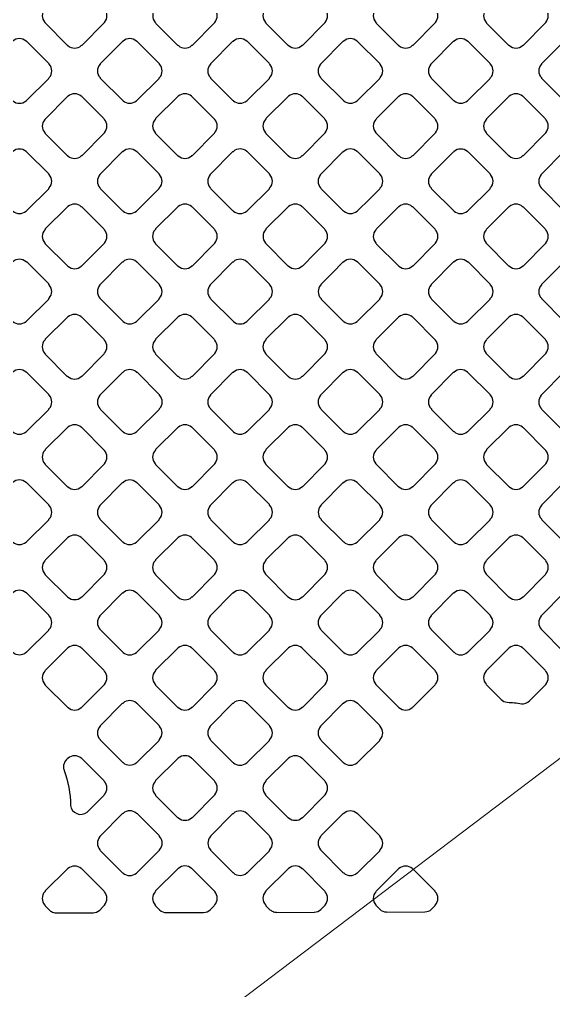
# Model space of a CAD drawing. Extents: x 0 to 248, y 0 to 175.
# Drawn here: x 88.796 to 89.84, y 133.975 to 135.872 of the extents above; entities that cross this region are included whole.
import ezdxf

# ---------------------------------------------------------------- set-up
doc = ezdxf.new("R2010")
doc.units = 0
doc.layers.add('gbr-dxf', color=7, linetype='Continuous')
doc.layers.add('備註', color=1, linetype='Continuous', lineweight=5)

msp = doc.modelspace()

# ---------------------------------------------------------------- linework, layer by layer
at = {"layer": 'gbr-dxf', "linetype": 'Continuous'}
for points in [[(88.846, 135.8922, 0.37925), (88.846, 135.8663, -0.095956), (88.847, 135.8646), (88.8897, 135.8219, -0.091437), (88.8912, 135.821, 0.379731), (88.9172, 135.821, -0.096265), (88.9189, 135.822), (88.9615, 135.8646, -0.095935), (88.9625, 135.8663, 0.378936), (88.9625, 135.8922, -0.082704), (88.9616, 135.8936), (88.9186, 135.9366, -0.087864), (88.9172, 135.9375, 0.379287), (88.8912, 135.9375, -0.095612), (88.8896, 135.9365), (88.8469, 135.8939, -0.095602)], [(89.0616, 135.8663, -0.105513), (89.0626, 135.8644), (89.105, 135.822, -0.102096), (89.1068, 135.821, 0.379099), (89.1327, 135.821, -0.09601), (89.1343, 135.822), (89.1769, 135.8646, -0.095602), (89.1779, 135.8663, 0.379293), (89.1779, 135.8922, -0.107999), (89.1768, 135.8941), (89.1344, 135.9365, -0.096266), (89.1328, 135.9374, 0.379731), (89.1068, 135.9374, -0.09572), (89.1052, 135.9365), (89.0625, 135.8938, -0.095589), (89.0616, 135.8922, 0.378633)], [(89.2771, 135.8663, -0.091558), (89.278, 135.8647), (89.3207, 135.822, -0.087515), (89.3222, 135.8211, 0.379731), (89.3482, 135.8211, -0.095756), (89.3498, 135.8221), (89.3923, 135.8646, -0.095958), (89.3933, 135.8662, 0.379731), (89.3933, 135.8922, -0.103612), (89.3922, 135.894), (89.3498, 135.9365, -0.091913), (89.3482, 135.9374, 0.379731), (89.3222, 135.9374, -0.09572), (89.3206, 135.9365), (89.278, 135.8939, -0.096266), (89.2771, 135.8923, 0.379731)], [(89.4925, 135.8663, -0.100266), (89.4935, 135.8646), (89.5361, 135.822, -0.095628), (89.5377, 135.821, 0.379731), (89.5637, 135.821, -0.096265), (89.5653, 135.822), (89.608, 135.8646, -0.095916), (89.6089, 135.8663, 0.379731), (89.6089, 135.8922, -0.096265), (89.608, 135.8939), (89.5654, 135.9365, -0.100054), (89.5636, 135.9375, 0.379731), (89.5377, 135.9375, -0.096265), (89.536, 135.9365), (89.4935, 135.8939, -0.095916), (89.4925, 135.8923, 0.379731)], [(89.7081, 135.8662, -0.091558), (89.709, 135.8647), (89.7516, 135.8221, -0.104018), (89.7534, 135.8211, 0.379731), (89.7794, 135.8211, -0.09572), (89.781, 135.822), (89.8235, 135.8645, -0.096266), (89.8245, 135.8662, 0.379731), (89.8245, 135.8921, -0.087314), (89.8236, 135.8936), (89.7807, 135.9364, -0.091913), (89.7792, 135.9374, 0.379731), (89.7532, 135.9374, -0.09572), (89.7516, 135.9364), (89.709, 135.8939, -0.096266), (89.7081, 135.8922, 0.379731)], [(88.7382, 135.7584, -0.087274), (88.7391, 135.7569), (88.7818, 135.7142, -0.09979), (88.7835, 135.7132, 0.379731), (88.8095, 135.7132, -0.09572), (88.8111, 135.7142), (88.8537, 135.7568, -0.095628), (88.8547, 135.7585, 0.379731), (88.8547, 135.7844, -0.091745), (88.8538, 135.786), (88.8111, 135.8287, -0.095916), (88.8094, 135.8297, 0.379731), (88.7834, 135.8297, -0.096265), (88.7818, 135.8287), (88.7391, 135.786, -0.095916), (88.7382, 135.7844, 0.379731)], [(88.9538, 135.7584, -0.095756), (88.9548, 135.7568), (88.9974, 135.7142, -0.091646), (88.9989, 135.7133, 0.379731), (89.0249, 135.7133, -0.09572), (89.0265, 135.7143), (89.0692, 135.7569, -0.096314), (89.0702, 135.7586, 0.379672), (89.0702, 135.7845, -0.082224), (89.0693, 135.7859), (89.0265, 135.8287, -0.086961), (89.025, 135.8297, 0.379293), (88.999, 135.8296, -0.095956), (88.9974, 135.8287), (88.9548, 135.7861, -0.095916), (88.9538, 135.7844, 0.379731)], [(89.1693, 135.7585, -0.103999), (89.1703, 135.7567), (89.2127, 135.7143, -0.100093), (89.2144, 135.7133, 0.379239), (89.2404, 135.7133, -0.095649), (89.242, 135.7143), (89.2846, 135.7569, -0.095443), (89.2856, 135.7586, 0.379214), (89.2856, 135.7845, -0.108153), (89.2845, 135.7864), (89.2421, 135.8288, -0.096121), (89.2405, 135.8297, 0.379731), (89.2145, 135.8297, -0.09572), (89.2129, 135.8288), (89.1703, 135.7861, -0.096214), (89.1693, 135.7845, 0.379672)], [(89.3848, 135.7586, -0.09572), (89.3858, 135.757), (89.4285, 135.7143, -0.091913), (89.43, 135.7133, 0.379731), (89.456, 135.7133, -0.09572), (89.4576, 135.7143), (89.5001, 135.7568, -0.096266), (89.5011, 135.7584, 0.379731), (89.5011, 135.7844, -0.10007), (89.5001, 135.7861), (89.4576, 135.8286, -0.104246), (89.4558, 135.8297, 0.379731), (89.4298, 135.8297, -0.096265), (89.4282, 135.8287), (89.3858, 135.7862, -0.096121), (89.3848, 135.7846, 0.379731)], [(89.6003, 135.7585, -0.099534), (89.6013, 135.7568), (89.6439, 135.7142, -0.095296), (89.6456, 135.7132, 0.379276), (89.6715, 135.7132, -0.095612), (89.6731, 135.7142), (89.7158, 135.7568, -0.095602), (89.7168, 135.7585, 0.37925), (89.7168, 135.7844, -0.096458), (89.7158, 135.7861), (89.6732, 135.8287, -0.100054), (89.6715, 135.8297, 0.379731), (89.6455, 135.8297, -0.096265), (89.6439, 135.8287), (89.6013, 135.7861, -0.095916), (89.6003, 135.7845, 0.379289)], [(89.8159, 135.7584, -0.091685), (89.8168, 135.7569), (89.8593, 135.7144, -0.103446), (89.8611, 135.7134, 0.379731), (89.8871, 135.7134, -0.095756), (89.8887, 135.7143), (89.9312, 135.7568, -0.095958), (89.9322, 135.7585, 0.379731), (89.9322, 135.7844, -0.08798), (89.9313, 135.7859), (89.8886, 135.8286, -0.091855), (89.887, 135.8296, 0.379731), (89.861, 135.8296, -0.096265), (89.8594, 135.8286), (89.8168, 135.786, -0.095916), (89.8159, 135.7844, 0.379731)], [(88.846, 135.6506, -0.087343), (88.8469, 135.6491), (88.8895, 135.6065, -0.09979), (88.8912, 135.6055, 0.379731), (88.9172, 135.6055, -0.09572), (88.9188, 135.6065), (88.9614, 135.6491, -0.095916), (88.9624, 135.6508, 0.379731), (88.9624, 135.6767, -0.091745), (88.9615, 135.6783), (88.9189, 135.7209, -0.096121), (88.9172, 135.7219, 0.379731), (88.8913, 135.7219, -0.09572), (88.8896, 135.7209), (88.847, 135.6782, -0.095916), (88.846, 135.6766, 0.379731)], [(89.0615, 135.6507, -0.09572), (89.0625, 135.6491), (89.1051, 135.6065, -0.091913), (89.1066, 135.6056, 0.379731), (89.1326, 135.6056, -0.09572), (89.1342, 135.6066), (89.1769, 135.6492, -0.096023), (89.1779, 135.6509, 0.379672), (89.1779, 135.6768, -0.081871), (89.177, 135.6782), (89.1341, 135.7211, -0.086299), (89.1327, 135.722, 0.379214), (89.1067, 135.7219, -0.095956), (89.1051, 135.721), (89.0625, 135.6784, -0.096266), (89.0615, 135.6767, 0.379731)], [(89.277, 135.6508, -0.103077), (89.278, 135.649), (89.3206, 135.6065, -0.09847), (89.3222, 135.6055, 0.379045), (89.3482, 135.6055, -0.095956), (89.3498, 135.6065), (89.3924, 135.6491, -0.096266), (89.3934, 135.6507, 0.379731), (89.3934, 135.6767, -0.107718), (89.3923, 135.6786), (89.3498, 135.7211, -0.096266), (89.3482, 135.722, 0.379731), (89.3222, 135.722, -0.096225), (89.3206, 135.7211), (89.278, 135.6784, -0.096627), (89.277, 135.6768, 0.379982)], [(89.4926, 135.6508, -0.095506), (89.4936, 135.6492), (89.5363, 135.6064, -0.091364), (89.5379, 135.6055, 0.379293), (89.5638, 135.6055, -0.095956), (89.5655, 135.6065), (89.608, 135.649, -0.096214), (89.6089, 135.6506, 0.379672), (89.609, 135.6766, -0.100082), (89.608, 135.6783), (89.5654, 135.7208, -0.103923), (89.5636, 135.7219, 0.379293), (89.5377, 135.7218, -0.095956), (89.536, 135.7209), (89.4936, 135.6784, -0.096332), (89.4926, 135.6768, 0.379289)], [(89.7081, 135.6506, -0.087274), (89.709, 135.6491), (89.7516, 135.6065, -0.099435), (89.7533, 135.6055, 0.379731), (89.7792, 135.6055, -0.09572), (89.7809, 135.6065), (89.8235, 135.6491, -0.096266), (89.8245, 135.6508, 0.379731), (89.8245, 135.6767, -0.092139), (89.8235, 135.6783), (89.781, 135.7209, -0.096227), (89.7793, 135.7219, 0.379731), (89.7533, 135.7219, -0.096265), (89.7517, 135.7209), (89.709, 135.6782, -0.095916), (89.7081, 135.6766, 0.379731)], [(88.7383, 135.5689, 0.379293), (88.7383, 135.5429, -0.083235), (88.7392, 135.5415), (88.7819, 135.4988, -0.096128), (88.7835, 135.4978, 0.379289), (88.8094, 135.4978, -0.095866), (88.8111, 135.4988), (88.8536, 135.5413, -0.095796), (88.8546, 135.543, 0.379293), (88.8546, 135.5689, -0.096625), (88.8536, 135.5706), (88.8111, 135.613, -0.100335), (88.8094, 135.614, 0.379672), (88.7835, 135.6141, -0.095612), (88.7818, 135.6131), (88.7392, 135.5705, -0.095602)], [(88.9537, 135.5429, -0.091558), (88.9546, 135.5414), (88.9973, 135.4987, -0.087516), (88.9988, 135.4978, 0.379731), (89.0248, 135.4978, -0.09572), (89.0264, 135.4987), (89.0691, 135.5415, -0.096266), (89.0701, 135.5431, 0.379731), (89.0701, 135.5691, -0.087314), (89.0692, 135.5706), (89.0265, 135.6132, -0.091913), (89.025, 135.6142, 0.379731), (88.999, 135.6142, -0.09572), (88.9973, 135.6132), (88.9547, 135.5705, -0.096266), (88.9537, 135.5689, 0.379731)], [(89.1692, 135.569, 0.37908), (89.1692, 135.5431, -0.100483), (89.1702, 135.5414), (89.2128, 135.4988, -0.095628), (89.2145, 135.4978, 0.379731), (89.2405, 135.4978, -0.096265), (89.2421, 135.4988), (89.2846, 135.5413, -0.096214), (89.2856, 135.543, 0.379672), (89.2856, 135.5689, -0.094211), (89.2847, 135.5705), (89.2418, 135.6134, -0.081461), (89.2404, 135.6143, 0.379032), (89.2145, 135.6143, -0.098229), (89.2128, 135.6133), (89.1702, 135.5707, -0.097464)], [(89.3848, 135.543, -0.107311), (89.3859, 135.5412), (89.4283, 135.4987, -0.103251), (89.4301, 135.4977, 0.378434), (89.456, 135.4977, -0.097775), (89.4577, 135.4987), (89.48, 135.5211), (89.5003, 135.5413, -0.095935), (89.5013, 135.5429, 0.379287), (89.5013, 135.5689, -0.103621), (89.5002, 135.5707), (89.4578, 135.6131, -0.107363), (89.4559, 135.6142, 0.379293), (89.43, 135.6141, -0.095956), (89.4283, 135.6132), (89.3858, 135.5706, -0.096214), (89.3848, 135.569, 0.379982)], [(89.6004, 135.543, -0.096265), (89.6014, 135.5413), (89.644, 135.4988, -0.091913), (89.6455, 135.4978, 0.379731), (89.6715, 135.4978, -0.09572), (89.6732, 135.4988), (89.7157, 135.5413, -0.096266), (89.7166, 135.5429, 0.379731), (89.7166, 135.5689, -0.10007), (89.7156, 135.5706), (89.6733, 135.613, -0.104246), (89.6715, 135.614, 0.379731), (89.6455, 135.614, -0.096265), (89.6439, 135.613), (89.6014, 135.5706, -0.095916), (89.6004, 135.569, 0.379731)], [(89.8157, 135.5429, -0.087305), (89.8166, 135.5415), (89.8594, 135.4987, -0.09904), (89.8611, 135.4977, 0.379293), (89.8871, 135.4977, -0.096625), (89.8887, 135.4987), (89.9313, 135.5413, -0.096111), (89.9323, 135.543, 0.379289), (89.9323, 135.5689, -0.091476), (89.9314, 135.5705), (89.8886, 135.6132, -0.095796), (89.887, 135.6142, 0.379293), (89.861, 135.6142, -0.096119), (89.8594, 135.6132), (89.8167, 135.5705, -0.096023), (89.8157, 135.5689, 0.379672)], [(88.846, 135.4612, 0.379214), (88.846, 135.4352, -0.083271), (88.8469, 135.4338), (88.8896, 135.3911, -0.096266), (88.8912, 135.3901, 0.379289), (88.9171, 135.3901, -0.095649), (88.9188, 135.3911), (88.9613, 135.4336, -0.095602), (88.9623, 135.4353, 0.379293), (88.9623, 135.4612, -0.096265), (88.9613, 135.4629), (88.9188, 135.5053, -0.100476), (88.9171, 135.5063, 0.379703), (88.8912, 135.5064, -0.095612), (88.8895, 135.5054), (88.8469, 135.4628, -0.095602)], [(89.0614, 135.4353, -0.095756), (89.0624, 135.4336), (89.1051, 135.3909, -0.091703), (89.1067, 135.39, 0.379731), (89.1326, 135.39, -0.096265), (89.1343, 135.3909), (89.1769, 135.4336, -0.096266), (89.1779, 135.4352, 0.379731), (89.1779, 135.4612, -0.100254), (89.1769, 135.4629), (89.1342, 135.5056, -0.087638), (89.1327, 135.5065, 0.379731), (89.1067, 135.5065, -0.096265), (89.1051, 135.5055), (89.0624, 135.4629, -0.095916), (89.0614, 135.4612, 0.379731)], [(89.2771, 135.4353, -0.103506), (89.2781, 135.4335), (89.3206, 135.391, -0.09904), (89.3223, 135.39, 0.379214), (89.3483, 135.39, -0.095956), (89.3499, 135.391), (89.3729, 135.414), (89.3925, 135.4335, -0.096227), (89.3935, 135.4352, 0.379506), (89.3935, 135.4611, -0.091663), (89.3925, 135.4627), (89.3498, 135.5054, -0.096036), (89.3481, 135.5064, 0.378814), (89.3222, 135.5064, -0.097666), (89.3206, 135.5054), (89.278, 135.4629, -0.095796), (89.2771, 135.4612, 0.378815)], [(89.4926, 135.4611, 0.378765), (89.4926, 135.4352, -0.109046), (89.4937, 135.4333), (89.536, 135.3911, -0.105617), (89.5378, 135.39, 0.379293), (89.5637, 135.39, -0.095956), (89.5654, 135.391), (89.608, 135.4336, -0.096266), (89.6089, 135.4352, 0.379731), (89.6089, 135.4612, -0.104206), (89.6079, 135.463), (89.5656, 135.5053, -0.108277), (89.5638, 135.5063, 0.379703), (89.5378, 135.5063, -0.095612), (89.5362, 135.5054), (89.516, 135.4851), (89.4936, 135.4628, -0.0953)], [(89.7081, 135.4353, -0.096157), (89.7091, 135.4337), (89.7518, 135.3909, -0.091364), (89.7534, 135.39, 0.379214), (89.7793, 135.39, -0.096625), (89.781, 135.391), (89.8235, 135.4335, -0.095916), (89.8245, 135.4351, 0.379289), (89.8245, 135.4611, -0.099971), (89.8235, 135.4628), (89.7809, 135.5053, -0.103673), (89.7791, 135.5063, 0.379214), (89.7532, 135.5063, -0.095956), (89.7515, 135.5053), (89.7091, 135.4629, -0.096023), (89.7081, 135.4613, 0.379672)], [(88.7381, 135.3533, 0.379293), (88.7382, 135.3274, -0.095956), (88.7391, 135.3257), (88.7815, 135.2834, -0.107817), (88.7834, 135.2823, 0.379289), (88.8093, 135.2823, -0.095506), (88.811, 135.2833), (88.8536, 135.3259, -0.095602), (88.8546, 135.3276, 0.379293), (88.8546, 135.3535, -0.099964), (88.8536, 135.3553), (88.8112, 135.3976, -0.104584), (88.8094, 135.3986, 0.379672), (88.7835, 135.3987, -0.095612), (88.7818, 135.3977), (88.7391, 135.355, -0.095602)], [(88.9537, 135.3535, 0.379293), (88.9537, 135.3275, -0.087809), (88.9546, 135.3261), (88.9975, 135.2831, -0.083134), (88.9989, 135.2822, 0.379289), (89.0249, 135.2822, -0.095506), (89.0265, 135.2832), (89.0692, 135.3258, -0.095602), (89.0701, 135.3275, 0.379293), (89.0701, 135.3534, -0.091954), (89.0692, 135.355), (89.0265, 135.3977, -0.096227), (89.0248, 135.3987, 0.379506), (88.9989, 135.3987, -0.098229), (88.9972, 135.3977), (88.9546, 135.3551, -0.095796)], [(89.1692, 135.3275, -0.0951), (89.1702, 135.3258), (89.213, 135.2831, -0.091205), (89.2145, 135.2821, 0.379293), (89.2405, 135.2821, -0.09572), (89.2421, 135.2831), (89.2847, 135.3257, -0.096214), (89.2857, 135.3274, 0.379672), (89.2857, 135.3533, -0.100082), (89.2847, 135.3551), (89.242, 135.3978, -0.087645), (89.2405, 135.3987, 0.379293), (89.2145, 135.3987, -0.095956), (89.2129, 135.3977), (89.1702, 135.355, -0.096314), (89.1692, 135.3534, 0.379703)], [(89.3849, 135.3275, -0.103834), (89.3859, 135.3257), (89.4283, 135.2833, -0.099435), (89.43, 135.2823, 0.379731), (89.456, 135.2823, -0.09572), (89.4576, 135.2833), (89.5001, 135.3258, -0.098207), (89.5011, 135.3275, 0.379672), (89.5012, 135.3534, -0.091583), (89.5002, 135.355), (89.4576, 135.3976, -0.095605), (89.456, 135.3986, 0.378984), (89.43, 135.3985, -0.096119), (89.4284, 135.3976), (89.4089, 135.378), (89.3859, 135.3551, -0.095916), (89.3849, 135.3534, 0.379731)], [(89.6003, 135.3275, -0.107964), (89.6014, 135.3256), (89.6438, 135.2832, -0.104283), (89.6456, 135.2822, 0.378984), (89.6715, 135.2822, -0.095973), (89.6732, 135.2832), (89.7158, 135.3258, -0.095602), (89.7168, 135.3274, 0.378858), (89.7168, 135.3534, -0.103506), (89.7158, 135.3551), (89.6733, 135.3976, -0.107634), (89.6714, 135.3986, 0.379293), (89.6455, 135.3986, -0.09572), (89.6439, 135.3976), (89.6013, 135.3551, -0.098207), (89.6004, 135.3535, 0.379672)], [(89.8159, 135.3274, -0.082756), (89.8168, 135.326), (89.8594, 135.2833, -0.096266), (89.8611, 135.2823, 0.379731), (89.8871, 135.2823, -0.09572), (89.8887, 135.2833), (89.9312, 135.3258, -0.096266), (89.9322, 135.3274, 0.379731), (89.9322, 135.3534, -0.096225), (89.9312, 135.3551), (89.8887, 135.3975, -0.100601), (89.887, 135.3985, 0.379731), (89.861, 135.3985, -0.09572), (89.8594, 135.3975), (89.8168, 135.355, -0.096266), (89.8159, 135.3534, 0.379731)], [(88.8458, 135.2456, 0.379293), (88.8458, 135.2197, -0.096625), (88.8468, 135.218), (88.8893, 135.1755, -0.107548), (88.8912, 135.1745, 0.379289), (88.9171, 135.1745, -0.095866), (88.9188, 135.1754), (88.9615, 135.2181, -0.095602), (88.9624, 135.2198, 0.379214), (88.9624, 135.2457, -0.10047), (88.9614, 135.2474), (88.9189, 135.2899, -0.103767), (88.9171, 135.2909, 0.379506), (88.8912, 135.2909, -0.098229), (88.8895, 135.29), (88.8468, 135.2473, -0.095796)], [(89.0615, 135.2198, -0.091581), (89.0625, 135.2182), (89.1053, 135.1753, -0.086956), (89.1068, 135.1744, 0.379293), (89.1328, 135.1744, -0.095956), (89.1344, 135.1754), (89.1769, 135.2179, -0.096266), (89.1779, 135.2196, 0.379731), (89.1779, 135.2455, -0.103612), (89.1768, 135.2473), (89.1342, 135.2899, -0.092406), (89.1327, 135.2909, 0.379672), (89.1067, 135.2909, -0.095612), (89.1051, 135.2899), (89.0625, 135.2473, -0.095935), (89.0615, 135.2457, 0.379287)], [(89.2771, 135.2196, -0.095756), (89.278, 135.218), (89.3206, 135.1754, -0.091265), (89.3222, 135.1744, 0.379731), (89.3482, 135.1744, -0.09572), (89.3498, 135.1754), (89.3924, 135.218, -0.096266), (89.3934, 135.2197, 0.379731), (89.3934, 135.2457, -0.100254), (89.3924, 135.2474), (89.3498, 135.29, -0.087638), (89.3483, 135.2909, 0.379731), (89.3224, 135.2909, -0.096265), (89.3207, 135.2899), (89.278, 135.2472, -0.095916), (89.2771, 135.2456, 0.379731)], [(89.4926, 135.2198, -0.103316), (89.4936, 135.218), (89.5362, 135.1754, -0.09904), (89.5379, 135.1745, 0.379293), (89.5638, 135.1745, -0.096625), (89.5655, 135.1754), (89.608, 135.218, -0.096314), (89.609, 135.2196, 0.379886), (89.609, 135.2456, -0.091196), (89.608, 135.2471), (89.5653, 135.2899, -0.097026), (89.5636, 135.2908, 0.379069), (89.5377, 135.2908, -0.097885), (89.536, 135.2898), (89.4936, 135.2474, -0.096023), (89.4926, 135.2457, 0.379672)], [(89.7081, 135.2196, -0.096814), (89.7091, 135.218), (89.7515, 135.1756, -0.108326), (89.7533, 135.1745, 0.379032), (89.7793, 135.1745, -0.095973), (89.7809, 135.1755), (89.8235, 135.2181, -0.096266), (89.8245, 135.2197, 0.379731), (89.8245, 135.2457, -0.100032), (89.8235, 135.2474), (89.7811, 135.2898, -0.104018), (89.7793, 135.2908, 0.379731), (89.7533, 135.2908, -0.09572), (89.7517, 135.2898), (89.7091, 135.2472, -0.096128), (89.7081, 135.2456, 0.379506)], [(88.738, 135.1119, -0.091745), (88.739, 135.1103), (88.7816, 135.0677, -0.103821), (88.7834, 135.0667, 0.379731), (88.8093, 135.0667, -0.096265), (88.811, 135.0676), (88.8536, 135.1103, -0.095916), (88.8546, 135.1119, 0.379731), (88.8546, 135.1379, -0.087549), (88.8537, 135.1394), (88.8109, 135.1822, -0.091855), (88.8093, 135.1831, 0.379731), (88.7833, 135.1831, -0.096265), (88.7817, 135.1822), (88.739, 135.1395, -0.095916), (88.738, 135.1378, 0.379731)], [(88.9537, 135.1119, -0.099534), (88.9547, 135.1102), (88.9973, 135.0675, -0.095602), (88.999, 135.0666, 0.379293), (89.0249, 135.0666, -0.095956), (89.0266, 135.0676), (89.0693, 135.1103, -0.096266), (89.0703, 135.1119, 0.379731), (89.0703, 135.1379, -0.09572), (89.0693, 135.1396), (89.0267, 135.1821, -0.100476), (89.025, 135.1832, 0.379703), (88.999, 135.1832, -0.095612), (88.9974, 135.1822), (88.9546, 135.1395, -0.095796), (88.9537, 135.1378, 0.378815)], [(89.1693, 135.1119, -0.091581), (89.1703, 135.1104), (89.213, 135.0676, -0.086961), (89.2145, 135.0667, 0.37925), (89.2405, 135.0668, -0.096625), (89.2421, 135.0677), (89.2846, 135.1102, -0.095916), (89.2856, 135.1119, 0.379731), (89.2856, 135.1378, -0.104215), (89.2845, 135.1396), (89.2421, 135.1821, -0.091913), (89.2405, 135.1831, 0.379289), (89.2146, 135.1831, -0.095866), (89.2129, 135.1821), (89.1703, 135.1395, -0.095585), (89.1693, 135.1379, 0.379196)], [(89.3848, 135.112, -0.099603), (89.3858, 135.1103), (89.4284, 135.0676, -0.095535), (89.43, 135.0666, 0.379293), (89.456, 135.0666, -0.096625), (89.4576, 135.0676), (89.5003, 135.1102, -0.095916), (89.5012, 135.1119, 0.379289), (89.5013, 135.1378, -0.09601), (89.5003, 135.1395), (89.4576, 135.1821, -0.099849), (89.4559, 135.1831, 0.379214), (89.43, 135.1831, -0.095956), (89.4283, 135.1821), (89.3858, 135.1395, -0.095819), (89.3848, 135.1379, 0.379289)], [(89.6004, 135.1379, 0.37925), (89.6004, 135.1119, -0.103917), (89.6015, 135.1101), (89.6438, 135.0678, -0.09979), (89.6455, 135.0668, 0.379731), (89.6715, 135.0668, -0.09572), (89.6732, 135.0678), (89.7157, 135.1103, -0.096214), (89.7167, 135.1119, 0.379672), (89.7167, 135.1379, -0.092052), (89.7157, 135.1394), (89.6731, 135.182, -0.096423), (89.6715, 135.183, 0.379287), (89.6455, 135.183, -0.095612), (89.6439, 135.1821), (89.6014, 135.1395, -0.095602)], [(89.8158, 135.1119, -0.097775), (89.8168, 135.1102), (89.8593, 135.0677, -0.109331), (89.8612, 135.0667, 0.379069), (89.8871, 135.0667, -0.096117), (89.8887, 135.0677), (89.9313, 135.1103, -0.095916), (89.9323, 135.1119, 0.379731), (89.9323, 135.1379, -0.100266), (89.9313, 135.1396), (89.8888, 135.1821, -0.104246), (89.887, 135.1831, 0.379731), (89.861, 135.1831, -0.096265), (89.8594, 135.1822), (89.8167, 135.1395, -0.096128), (89.8158, 135.1379, 0.379458)], [(88.8458, 135.004, -0.091685), (88.8468, 135.0025), (88.8894, 134.9599, -0.104018), (88.8912, 134.9589, 0.379731), (88.9172, 134.9589, -0.09572), (88.9188, 134.9598), (88.9614, 135.0025, -0.096266), (88.9624, 135.0041, 0.379731), (88.9624, 135.0301, -0.08798), (88.9615, 135.0315), (88.9187, 135.0744, -0.091964), (88.9171, 135.0753, 0.379731), (88.8911, 135.0753, -0.096265), (88.8895, 135.0743), (88.8468, 135.0317, -0.095916), (88.8458, 135.03, 0.379731)], [(89.0615, 135.0041, -0.103506), (89.0625, 135.0023), (89.105, 134.9599, -0.099355), (89.1067, 134.9589, 0.379293), (89.1326, 134.9589, -0.095956), (89.1343, 134.9599), (89.1769, 135.0025, -0.096266), (89.1779, 135.0042, 0.379731), (89.1779, 135.0301, -0.108042), (89.1768, 135.032), (89.1345, 135.0744, -0.096423), (89.1328, 135.0754, 0.379289), (89.1069, 135.0754, -0.095866), (89.1052, 135.0744), (89.0625, 135.0317, -0.095796), (89.0615, 135.03, 0.378815)], [(89.2771, 135.0042, -0.091558), (89.278, 135.0027), (89.3208, 134.9598, -0.087516), (89.3223, 134.9589, 0.379731), (89.3483, 134.9589, -0.09572), (89.3499, 134.9599), (89.3924, 135.0024, -0.096266), (89.3934, 135.004, 0.379731), (89.3934, 135.03, -0.103612), (89.3924, 135.0318), (89.3498, 135.0744, -0.091913), (89.3482, 135.0754, 0.379731), (89.3222, 135.0754, -0.09572), (89.3206, 135.0744), (89.278, 135.0318, -0.096266), (89.2771, 135.0302, 0.379731)], [(89.4926, 135.0301, 0.379293), (89.4926, 135.0041, -0.099922), (89.4936, 135.0024), (89.5361, 134.9599, -0.095958), (89.5377, 134.9589, 0.379672), (89.5637, 134.9589, -0.095612), (89.5653, 134.9599), (89.608, 135.0026, -0.095602), (89.609, 135.0042, 0.379293), (89.6089, 135.0302, -0.096458), (89.608, 135.0318), (89.5655, 135.0743, -0.100824), (89.5638, 135.0753, 0.379289), (89.5378, 135.0753, -0.095506), (89.5362, 135.0743), (89.4936, 135.0317, -0.095602)], [(89.708, 135.0301, 0.379293), (89.7081, 135.0042, -0.09185), (89.709, 135.0026), (89.7516, 134.96, -0.104018), (89.7534, 134.959, 0.379731), (89.7794, 134.959, -0.09572), (89.781, 134.96), (89.8236, 135.0025, -0.095585), (89.8245, 135.0041, 0.378845), (89.8245, 135.03, -0.087224), (89.8236, 135.0315), (89.7808, 135.0744, -0.091916), (89.7792, 135.0754, 0.379239), (89.7533, 135.0754, -0.095612), (89.7516, 135.0744), (89.709, 135.0318, -0.095796)], [(88.7382, 134.8963, -0.087314), (88.7391, 134.8949), (88.7818, 134.8522, -0.09979), (88.7835, 134.8512, 0.379731), (88.8095, 134.8512, -0.09572), (88.8111, 134.8521), (88.8536, 134.8946, -0.096266), (88.8546, 134.8963, 0.379731), (88.8546, 134.9222, -0.092139), (88.8536, 134.9238), (88.8109, 134.9665, -0.096558), (88.8093, 134.9675, 0.379731), (88.7833, 134.9675, -0.09572), (88.7817, 134.9665), (88.7391, 134.924, -0.096266), (88.7382, 134.9223, 0.379731)], [(88.9537, 134.8962, -0.095756), (88.9547, 134.8946), (88.9973, 134.852, -0.091265), (88.9988, 134.8511, 0.379731), (89.0248, 134.8511, -0.09572), (89.0264, 134.8521), (89.0691, 134.8948, -0.096266), (89.0701, 134.8964, 0.379731), (89.0701, 134.9224, -0.083522), (89.0692, 134.9238), (89.0264, 134.9666, -0.087638), (89.025, 134.9675, 0.379731), (88.999, 134.9675, -0.096265), (88.9973, 134.9665), (88.9547, 134.9239, -0.095916), (88.9537, 134.9222, 0.379731)], [(89.1692, 134.9223, 0.379214), (89.1692, 134.8964, -0.103917), (89.1703, 134.8946), (89.2128, 134.8521, -0.099696), (89.2145, 134.8511, 0.379731), (89.2405, 134.8511, -0.096265), (89.2421, 134.8521), (89.2847, 134.8947, -0.096314), (89.2857, 134.8963, 0.379672), (89.2857, 134.9223, -0.107475), (89.2847, 134.9242), (89.2421, 134.9667, -0.095796), (89.2405, 134.9677, 0.378815), (89.2146, 134.9677, -0.095506), (89.2129, 134.9667), (89.1702, 134.924, -0.095535)], [(89.3849, 134.9224, 0.379293), (89.3849, 134.8964, -0.095956), (89.3859, 134.8948), (89.4285, 134.8522, -0.092406), (89.43, 134.8513, 0.379672), (89.456, 134.8512, -0.095612), (89.4576, 134.8522), (89.5002, 134.8948, -0.095602), (89.5011, 134.8964, 0.379293), (89.5011, 134.9223, -0.099964), (89.5001, 134.9241), (89.4577, 134.9664, -0.104264), (89.4559, 134.9675, 0.379289), (89.43, 134.9675, -0.095506), (89.4284, 134.9665), (89.3859, 134.924, -0.095602)], [(89.6003, 134.9224, 0.379293), (89.6003, 134.8964, -0.100032), (89.6013, 134.8947), (89.6439, 134.8521, -0.096054), (89.6455, 134.8511, 0.379672), (89.6715, 134.8511, -0.096157), (89.6731, 134.8521), (89.7158, 134.8948, -0.095602), (89.7168, 134.8964, 0.379214), (89.7168, 134.9223, -0.096475), (89.7158, 134.924), (89.6732, 134.9666, -0.100151), (89.6715, 134.9676, 0.379289), (89.6455, 134.9676, -0.095866), (89.6439, 134.9666), (89.6013, 134.924, -0.095796)], [(89.8159, 134.8964, -0.09148), (89.8168, 134.8948), (89.8593, 134.8523, -0.103324), (89.8611, 134.8513, 0.379293), (89.8871, 134.8513, -0.096625), (89.8887, 134.8523), (89.9312, 134.8948, -0.096314), (89.9322, 134.8964, 0.379703), (89.9322, 134.9224, -0.086667), (89.9313, 134.9238), (89.9134, 134.9417), (89.8886, 134.9666, -0.091317), (89.887, 134.9675, 0.379293), (89.8611, 134.9675, -0.095956), (89.8594, 134.9665), (89.8169, 134.924, -0.096332), (89.8159, 134.9223, 0.379289)], [(88.846, 134.7885, -0.087549), (88.8469, 134.787), (88.8895, 134.7445, -0.09979), (88.8912, 134.7435, 0.379731), (88.9172, 134.7435, -0.09572), (88.9188, 134.7444), (88.9613, 134.7869, -0.096266), (88.9623, 134.7886, 0.379731), (88.9623, 134.8145, -0.092139), (88.9613, 134.8161), (88.9188, 134.8587, -0.096227), (88.9171, 134.8597, 0.379731), (88.8911, 134.8597, -0.096265), (88.8895, 134.8587), (88.847, 134.8161, -0.095916), (88.846, 134.8145, 0.379731)], [(89.0614, 134.7886, -0.099825), (89.0624, 134.7869), (89.105, 134.7443, -0.095628), (89.1067, 134.7433, 0.379731), (89.1326, 134.7433, -0.096265), (89.1343, 134.7443), (89.1769, 134.7869, -0.095916), (89.1779, 134.7885, 0.379731), (89.1779, 134.8145, -0.096265), (89.1769, 134.8161), (89.1341, 134.859, -0.083134), (89.1327, 134.8598, 0.379731), (89.1067, 134.8598, -0.095756), (89.1051, 134.8589), (89.0624, 134.8162, -0.095628), (89.0614, 134.8145, 0.379731)], [(89.2771, 134.7886, -0.103612), (89.2781, 134.7868), (89.3205, 134.7444, -0.09979), (89.3222, 134.7434, 0.379731), (89.3482, 134.7434, -0.09572), (89.3498, 134.7444), (89.3924, 134.787, -0.096266), (89.3934, 134.7886, 0.379731), (89.3934, 134.8146, -0.107718), (89.3923, 134.8165), (89.35, 134.8589, -0.096266), (89.3483, 134.8598, 0.379731), (89.3224, 134.8598, -0.09572), (89.3207, 134.8589), (89.278, 134.8162, -0.096266), (89.2771, 134.8145, 0.379731)], [(89.4926, 134.8147, 0.379293), (89.4926, 134.7887, -0.095865), (89.4936, 134.7871), (89.5363, 134.7444, -0.091804), (89.5379, 134.7434, 0.379672), (89.5638, 134.7434, -0.096157), (89.5654, 134.7444), (89.608, 134.7869, -0.095796), (89.609, 134.7886, 0.379293), (89.6089, 134.8145, -0.10047), (89.6079, 134.8162), (89.5654, 134.8587, -0.104018), (89.5636, 134.8598, 0.379289), (89.5377, 134.8598, -0.095866), (89.5361, 134.8588), (89.4936, 134.8163, -0.095796)], [(89.7081, 134.8146, 0.379293), (89.7081, 134.7886, -0.100146), (89.7091, 134.7869), (89.7516, 134.7444, -0.095628), (89.7532, 134.7434, 0.379731), (89.7792, 134.7434, -0.096265), (89.7809, 134.7444), (89.8235, 134.787, -0.096121), (89.8245, 134.7887, 0.379672), (89.8245, 134.8146, -0.096117), (89.8235, 134.8163), (89.781, 134.8588, -0.099711), (89.7793, 134.8598, 0.378906), (89.7533, 134.8598, -0.095506), (89.7517, 134.8588), (89.7091, 134.8162, -0.095602)], [(88.7383, 134.6808, -0.082796), (88.7392, 134.6794), (88.7819, 134.6367, -0.095535), (88.7835, 134.6358, 0.379731), (88.8095, 134.6358, -0.09572), (88.8111, 134.6367), (88.8536, 134.6792, -0.096266), (88.8546, 134.6809, 0.379731), (88.8546, 134.7068, -0.096248), (88.8536, 134.7085), (88.8111, 134.751, -0.100054), (88.8094, 134.752, 0.379731), (88.7834, 134.752, -0.096265), (88.7818, 134.751), (88.7393, 134.7084, -0.095916), (88.7383, 134.7068, 0.379731)], [(88.9537, 134.6808, -0.091558), (88.9546, 134.6793), (88.9975, 134.6365, -0.087638), (88.9989, 134.6356, 0.379731), (89.0249, 134.6356, -0.096265), (89.0266, 134.6365), (89.0691, 134.6791, -0.095916), (89.0701, 134.6808, 0.379731), (89.0701, 134.7067, -0.087748), (89.0692, 134.7082), (89.0264, 134.751, -0.092126), (89.0248, 134.752, 0.379731), (88.9989, 134.752, -0.09572), (88.9972, 134.751), (88.9547, 134.7085, -0.096266), (88.9537, 134.7068, 0.379731)], [(89.1692, 134.6807, -0.100032), (89.1702, 134.679), (89.2127, 134.6366, -0.096266), (89.2144, 134.6356, 0.379731), (89.2403, 134.6356, -0.09572), (89.242, 134.6366), (89.2846, 134.6792, -0.096266), (89.2856, 134.6808, 0.379731), (89.2856, 134.7068, -0.096225), (89.2846, 134.7084), (89.2419, 134.7511, -0.083076), (89.2405, 134.752, 0.379731), (89.2145, 134.752, -0.09572), (89.2129, 134.751), (89.1702, 134.7084, -0.096266), (89.1692, 134.7067, 0.379731)], [(89.3848, 134.6809, -0.107269), (89.3858, 134.679), (89.4282, 134.6366, -0.103868), (89.43, 134.6356, 0.379731), (89.456, 134.6356, -0.096265), (89.4576, 134.6366), (89.5003, 134.6792, -0.096266), (89.5012, 134.6808, 0.379731), (89.5012, 134.7068, -0.103612), (89.5002, 134.7086), (89.4578, 134.751, -0.107758), (89.4559, 134.7521, 0.379731), (89.43, 134.7521, -0.096265), (89.4283, 134.7511), (89.3858, 134.7085, -0.095916), (89.3848, 134.7069, 0.379731)], [(89.6004, 134.7069, 0.379214), (89.6004, 134.6809, -0.095956), (89.6014, 134.6793), (89.644, 134.6367, -0.091913), (89.6455, 134.6357, 0.379289), (89.6715, 134.6357, -0.095866), (89.6731, 134.6367), (89.7157, 134.6792, -0.095796), (89.7167, 134.6809, 0.379293), (89.7166, 134.7068, -0.100032), (89.7156, 134.7085), (89.6733, 134.7509, -0.10399), (89.6715, 134.7519, 0.379321), (89.6455, 134.752, -0.095506), (89.6439, 134.751), (89.6014, 134.7085, -0.095394)], [(89.8157, 134.7068, 0.379293), (89.8157, 134.6808, -0.087077), (89.8167, 134.6794), (89.8594, 134.6366, -0.100115), (89.8611, 134.6356, 0.379703), (89.887, 134.6356, -0.095612), (89.8887, 134.6366), (89.9313, 134.6793, -0.095796), (89.9323, 134.6809, 0.379293), (89.9323, 134.7068, -0.092139), (89.9314, 134.7084), (89.8887, 134.7511, -0.096955), (89.887, 134.7521, 0.379672), (89.8611, 134.7521, -0.095612), (89.8594, 134.7511), (89.8167, 134.7084, -0.095602)], [(88.846, 134.5731, -0.082756), (88.8469, 134.5717), (88.8897, 134.5289, -0.095628), (88.8913, 134.5279, 0.379731), (88.9173, 134.5279, -0.096265), (88.9189, 134.5289), (88.9614, 134.5714, -0.095916), (88.9624, 134.5731, 0.379731), (88.9624, 134.599, -0.096265), (88.9614, 134.6007), (88.9188, 134.6433, -0.09979), (88.9171, 134.6443, 0.379731), (88.8911, 134.6443, -0.09572), (88.8895, 134.6433), (88.847, 134.6007, -0.096266), (88.846, 134.5991, 0.379731)], [(89.0615, 134.573, -0.091558), (89.0625, 134.5715), (89.1052, 134.5288, -0.087516), (89.1066, 134.5279, 0.379731), (89.1326, 134.5279, -0.09572), (89.1342, 134.5288), (89.1768, 134.5714, -0.096266), (89.1778, 134.5731, 0.379731), (89.1778, 134.5991, -0.08798), (89.1769, 134.6005), (89.1342, 134.6432, -0.092126), (89.1327, 134.6442, 0.379731), (89.1067, 134.6442, -0.09572), (89.105, 134.6432), (89.0625, 134.6006, -0.096266), (89.0615, 134.599, 0.379731)], [(89.2769, 134.5731, -0.099825), (89.2779, 134.5713), (89.3205, 134.5287, -0.095958), (89.3222, 134.5278, 0.379731), (89.3482, 134.5278, -0.09572), (89.3498, 134.5287), (89.3924, 134.5714, -0.096266), (89.3934, 134.573, 0.379731), (89.3934, 134.599, -0.09572), (89.3924, 134.6006), (89.3496, 134.6434, -0.083121), (89.3482, 134.6443, 0.379731), (89.3222, 134.6443, -0.096265), (89.3206, 134.6433), (89.2779, 134.6007, -0.095916), (89.2769, 134.599, 0.379731)], [(89.4926, 134.5731, -0.107718), (89.4937, 134.5712), (89.5359, 134.5289, -0.104018), (89.5377, 134.5279, 0.379731), (89.5637, 134.5279, -0.09572), (89.5653, 134.5289), (89.608, 134.5715, -0.095916), (89.6089, 134.5732, 0.379731), (89.6089, 134.5991, -0.104215), (89.6079, 134.6009), (89.5656, 134.6432, -0.107548), (89.5638, 134.6442, 0.379731), (89.5378, 134.6442, -0.09572), (89.5362, 134.6433), (89.4936, 134.6007, -0.096266), (89.4926, 134.5991, 0.379731)], [(89.7081, 134.5732, -0.095506), (89.7091, 134.5716), (89.7372, 134.5434), (89.7373, 134.5434, 0.168201), (89.7493, 134.5381, -0.034569), (89.7771, 134.5353, 0.214965), (89.7927, 134.5406), (89.7927, 134.5406), (89.8235, 134.5714, -0.095602), (89.8245, 134.573, 0.379293), (89.8245, 134.599, -0.099964), (89.8234, 134.6007), (89.781, 134.6432, -0.104069), (89.7792, 134.6442, 0.379506), (89.7532, 134.6442, -0.097885), (89.7515, 134.6433), (89.7091, 134.6008, -0.095602), (89.7081, 134.5992, 0.378906)], [(88.9538, 134.4653, -0.087314), (88.9547, 134.4639), (88.9975, 134.421, -0.083056), (88.9989, 134.4202, 0.379731), (89.0249, 134.4202, -0.09572), (89.0265, 134.4211), (89.0691, 134.4637, -0.096266), (89.0701, 134.4654, 0.379731), (89.0701, 134.4914, -0.091558), (89.0692, 134.4929), (89.0266, 134.5355, -0.096266), (89.025, 134.5365, 0.379731), (88.999, 134.5365, -0.09572), (88.9973, 134.5355), (88.9548, 134.4929, -0.096266), (88.9538, 134.4913, 0.379731)], [(89.1692, 134.4654, -0.096265), (89.1702, 134.4637), (89.2129, 134.421, -0.091703), (89.2145, 134.4201, 0.379731), (89.2405, 134.4201, -0.096265), (89.2421, 134.421), (89.2846, 134.4635, -0.095916), (89.2856, 134.4652, 0.379731), (89.2856, 134.4912, -0.100082), (89.2846, 134.4929), (89.2419, 134.5356, -0.087515), (89.2404, 134.5365, 0.379731), (89.2144, 134.5365, -0.096265), (89.2128, 134.5355), (89.1702, 134.493, -0.095916), (89.1692, 134.4913, 0.379731)], [(89.3848, 134.4653, -0.103612), (89.3858, 134.4635), (89.4282, 134.4211, -0.09979), (89.4299, 134.4201, 0.379731), (89.4559, 134.4201, -0.09572), (89.4575, 134.4211), (89.5001, 134.4637, -0.096266), (89.5011, 134.4653, 0.379731), (89.5011, 134.4913, -0.091558), (89.5002, 134.4929), (89.4576, 134.5354, -0.096266), (89.4559, 134.5364, 0.379731), (89.43, 134.5364, -0.09572), (89.4283, 134.5354), (89.3858, 134.4929, -0.096266), (89.3848, 134.4912, 0.379731)], [(88.8834, 134.4063), (88.8835, 134.4061), (88.8835, 134.406, 0.012606), (88.8837, 134.4053, -0.038656), (88.8838, 134.405, -0.086254), (88.8963, 134.3365, 0.581524), (88.9287, 134.3233), (88.9614, 134.356, -0.096266), (88.9624, 134.3576, 0.379731), (88.9624, 134.3836, -0.10399), (88.9613, 134.3854), (88.9191, 134.4277, -0.108029), (88.9172, 134.4287, 0.379272), (88.8913, 134.4287, -0.051866), (88.8905, 134.4282, 0.31579)], [(89.0615, 134.3577, -0.091685), (89.0625, 134.3561), (89.1053, 134.3133, -0.0873), (89.1068, 134.3124, 0.379731), (89.1328, 134.3124, -0.096265), (89.1344, 134.3133), (89.1769, 134.3558, -0.095916), (89.1779, 134.3575, 0.379731), (89.1779, 134.3835, -0.104215), (89.1768, 134.3853), (89.1342, 134.4278, -0.091855), (89.1327, 134.4288, 0.379731), (89.1067, 134.4288, -0.096265), (89.1051, 134.4278), (89.0625, 134.3853, -0.095916), (89.0615, 134.3836, 0.379731)], [(89.2771, 134.3575, -0.09572), (89.278, 134.3559), (89.3206, 134.3133, -0.091964), (89.3222, 134.3124, 0.379731), (89.3482, 134.3124, -0.096265), (89.3498, 134.3133), (89.3923, 134.3558, -0.095916), (89.3933, 134.3575, 0.379731), (89.3933, 134.3835, -0.100266), (89.3923, 134.3852), (89.3497, 134.4278, -0.087516), (89.3482, 134.4287, 0.379731), (89.3222, 134.4287, -0.09572), (89.3206, 134.4277), (89.278, 134.3851, -0.096266), (89.2771, 134.3835, 0.379731)], [(88.9537, 134.2498, -0.099825), (88.9547, 134.2481), (88.9973, 134.2055, -0.095958), (88.9989, 134.2045, 0.379731), (89.0249, 134.2045, -0.09572), (89.0265, 134.2055), (89.0693, 134.2482, -0.096266), (89.0703, 134.2499, 0.379731), (89.0703, 134.2758, -0.096248), (89.0693, 134.2775), (89.0267, 134.3201, -0.100054), (89.025, 134.3211, 0.379731), (88.999, 134.3211, -0.096265), (88.9973, 134.3201), (88.9547, 134.2774, -0.095916), (88.9537, 134.2758, 0.379731)], [(89.1694, 134.2498, -0.091367), (89.1703, 134.2483), (89.213, 134.2056, -0.086956), (89.2145, 134.2047, 0.379731), (89.2405, 134.2047, -0.096265), (89.2421, 134.2056), (89.2846, 134.2481, -0.095916), (89.2856, 134.2498, 0.379731), (89.2856, 134.2758, -0.103999), (89.2845, 134.2776), (89.2421, 134.32, -0.092126), (89.2405, 134.321, 0.379731), (89.2145, 134.321, -0.09572), (89.2129, 134.32), (89.1703, 134.2774, -0.096266), (89.1694, 134.2758, 0.379731)], [(89.3848, 134.2499, -0.099645), (89.3858, 134.2482), (89.4284, 134.2055, -0.095602), (89.43, 134.2046, 0.379293), (89.456, 134.2046, -0.095956), (89.4576, 134.2055), (89.5001, 134.248, -0.096332), (89.5011, 134.2497, 0.379289), (89.5011, 134.2756, -0.09601), (89.5002, 134.2773), (89.4575, 134.3199, -0.100073), (89.4558, 134.3209, 0.379293), (89.4298, 134.3209, -0.095956), (89.4282, 134.3199), (89.3858, 134.2775, -0.096214), (89.3848, 134.2758, 0.379672)], [(88.8458, 134.142, -0.09129), (88.8468, 134.1404), (88.8559, 134.1313, 0.046788), (88.859, 134.1291, 0.061553), (88.8635, 134.1273), (88.8635, 134.1273, 0.060621), (88.8682, 134.1265), (88.8684, 134.1265), (88.9397, 134.1267, -0.061858), (88.9403, 134.1268, 0.180573), (88.9532, 134.1322), (88.9533, 134.1322), (88.9615, 134.1404, -0.095602), (88.9624, 134.142, 0.379214), (88.9624, 134.168, -0.087784), (88.9615, 134.1695), (88.9187, 134.2123, -0.091964), (88.9171, 134.2132, 0.379731), (88.8911, 134.2132, -0.096265), (88.8895, 134.2123), (88.8468, 134.1696, -0.096111), (88.8458, 134.1679, 0.379289)], [(89.0615, 134.142, -0.100032), (89.0625, 134.1403), (89.07, 134.1328, -0.043628), (89.0703, 134.1325, 0.181205), (89.0833, 134.1272, -0.043238), (89.0837, 134.1271), (89.1561, 134.1273), (89.1562, 134.1273, 0.180951), (89.1692, 134.1327), (89.1692, 134.1328), (89.177, 134.1405, -0.095916), (89.1779, 134.1422, 0.379731), (89.1779, 134.1681, -0.096265), (89.177, 134.1698), (89.1345, 134.2122, -0.100254), (89.1328, 134.2133, 0.379731), (89.1068, 134.2133, -0.09572), (89.1052, 134.2123), (89.0625, 134.1696, -0.096266), (89.0615, 134.168, 0.379731)], [(89.277, 134.1681, 0.379293), (89.2771, 134.1421, -0.091954), (89.278, 134.1406), (89.2857, 134.1329), (89.2857, 134.1329, 0.094509), (89.2921, 134.1291, -0.044967), (89.2924, 134.1289, 0.076016), (89.2983, 134.1278, -0.054956), (89.2988, 134.1277), (89.3722, 134.1279, -0.042248), (89.3725, 134.128, 0.17651), (89.3852, 134.1331), (89.3925, 134.1404, -0.093564), (89.3934, 134.142, 0.379125), (89.3934, 134.1679, -0.10381), (89.3924, 134.1697), (89.3497, 134.2124, -0.091703), (89.3482, 134.2133, 0.379287), (89.3222, 134.2133, -0.095612), (89.3206, 134.2123), (89.278, 134.1697, -0.095602)], [(89.4926, 134.142, -0.09572), (89.4936, 134.1404), (89.5001, 134.1338), (89.5002, 134.1338, 0.181509), (89.5131, 134.1284, -0.054956), (89.5137, 134.1283), (89.5882, 134.1285, -0.042248), (89.5885, 134.1286, 0.176928), (89.6012, 134.1337), (89.6078, 134.1403, -0.095916), (89.6088, 134.142, 0.379731), (89.6088, 134.1679, -0.100082), (89.6078, 134.1697), (89.5652, 134.2122, -0.087639), (89.5637, 134.2132, 0.379731), (89.5377, 134.2132, -0.09572), (89.5361, 134.2122), (89.4936, 134.1696, -0.096266), (89.4926, 134.168, 0.379731)]]:
    msp.add_lwpolyline(points, format="xyb", close=True, dxfattribs=at)
at = {"layer": '備註', "linetype": 'Continuous'}
msp.add_line((98.7247, 141.1464), (87.2841, 132.4844), dxfattribs=at)

doc.saveas('drawing.dxf')
